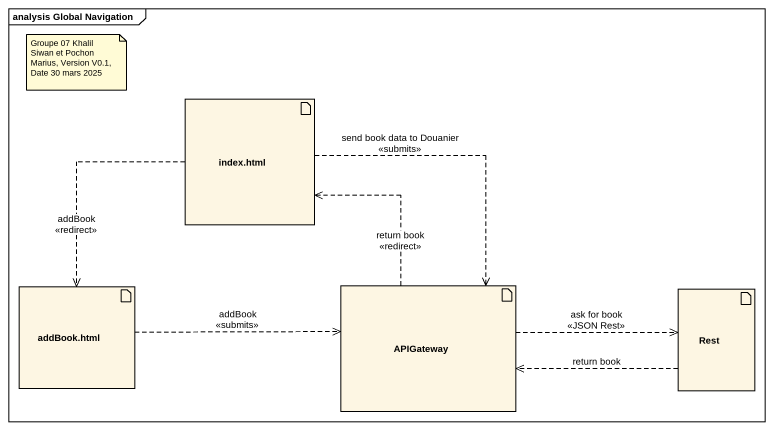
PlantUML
@startuml
mainframe analysis Global Navigation
artifact "index.html" as index_html
artifact "addBook.html" as addBook_html
artifact APIGateway
artifact Rest
index_html ..> addBook_html : addBook\n<<redirect>>
index_html ..> APIGateway : send book data to Douanier\n<<submits>>
addBook_html .right.> APIGateway : addBook\n<<submits>>
APIGateway .up.> index_html : return book\n<<redirect>>
APIGateway .right.> Rest : ask for book\n<<JSON Rest>>
Rest .left.> APIGateway : return book
note as N1
  Groupe 07 Khalil Siwan et Pochon Marius, Version V0.1, Date 30 mars 2025
end note
@enduml
